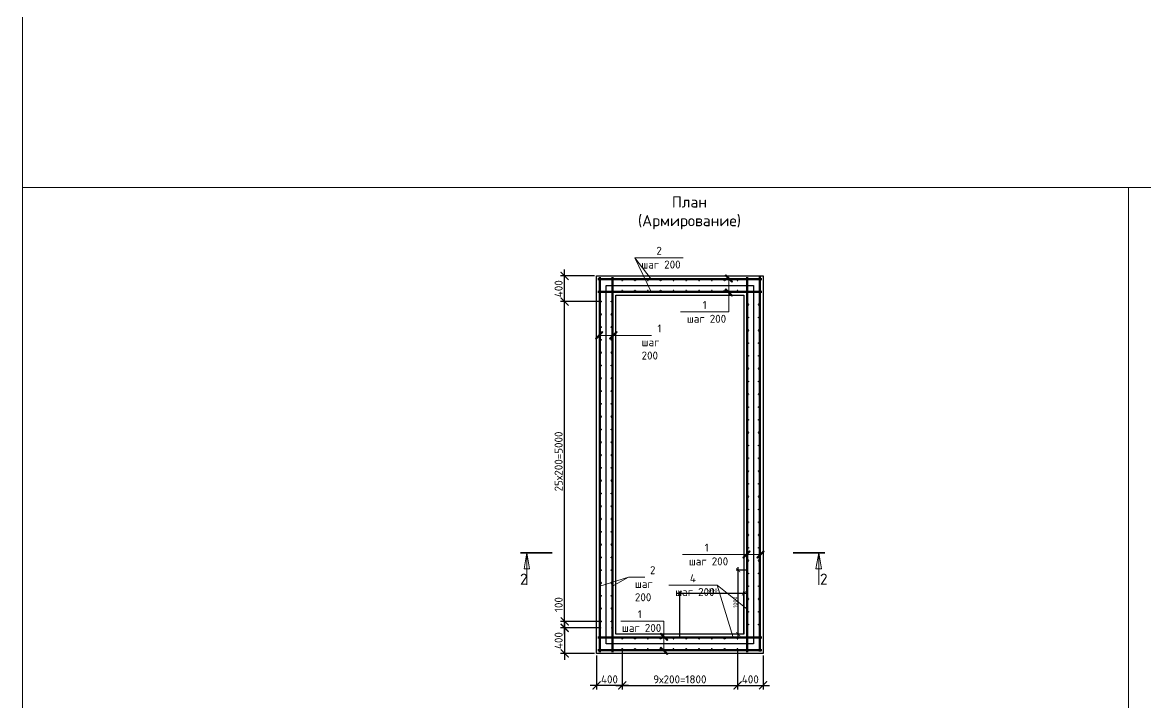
# Model space of a CAD drawing. Header units: millimetres. Extents: x 4549725 to 4654742, y -2132028 to -2073990.
# Drawn here: x 4596436 to 4613979, y -2120031 to -2109401 of the extents above; entities that cross this region are included whole.
import ezdxf

# ---------------------------------------------------------------- set-up
doc = ezdxf.new("R2010")
doc.units = ezdxf.units.MM
doc.layers.get('Defpoints').update_dxf_attribs({"color": 3})
for name, color, linetype, lineweight in [('арматура', 7, 'Continuous', 50), ('второстепенные', 7, 'Continuous', 25), ('выноски', 7, 'Continuous', 20), ('основная конструкция', 7, 'Continuous', 50), ('Текст', 7, 'Continuous', 18)]:
    doc.layers.add(name, color=color, linetype=linetype, lineweight=lineweight)
doc.layers.add('помощь', color=1, linetype='Continuous', lineweight=0, plot=False)
doc.layers.add('Размеры', color=7, linetype='Continuous')
doc.styles.add('ISOCPEUR', font='isocpeur.ttf')
doc.dimstyles.new('SPDS-ISOCUP', dxfattribs={"dimscale": 100, "dimtxt": 2.5, "dimasz": 2.5, "dimexe": 1.25, "dimexo": 0.625, "dimtad": 1, "dimdec": 0, "dimrnd": 0.001, "dimtxsty": 'ISOCPEUR', "dimblk": 'ARCHTICK', "dimcen": 2.5, "dimdle": 2, "dimadec": 0, "dimazin": 2, "dimtfac": 0.75, "dimtdec": 0, "dimtmove": 1, "dimatfit": 3, "dimfxl": 1, "dimtolj": 1, "dimarcsym": 1})

# ---------------------------------------------------------------- blocks, each defined once
blk = doc.blocks.new('_ArchTick')
at = {"color": 0, "linetype": 'ByBlock', "const_width": 0.15}
blk.add_lwpolyline([(-0.5, -0.5), (0.5, 0.5)], dxfattribs=at)
blk = doc.blocks.new('*D376')
at = {"layer": 'Defpoints', "color": 0, "ltscale": 10, "transparency": 16777216}
for p in [(4605405, -2119263), (4605805, -2119201), (4605405, -2119763)]:
    blk.add_point(p, dxfattribs=at)
at = {"layer": 'Размеры', "color": 0, "lineweight": -2, "ltscale": 10, "transparency": 16777216}
for p, q in [((4605405, -2119294), (4605405, -2119825)), ((4605805, -2119232), (4605805, -2119825)), ((4605905, -2119763), (4605305, -2119763))]:
    blk.add_line(p, q, dxfattribs=at)
at = {"layer": 'Размеры', "color": 0, "lineweight": -2, "ltscale": 10, "transparency": 16777216, "xscale": 125, "yscale": 125, "zscale": 125, "rotation": 180}
blk.add_blockref('_ArchTick', (4605405, -2119763), dxfattribs=at)
at = {"layer": 'Размеры', "color": 0, "lineweight": -2, "ltscale": 10, "transparency": 16777216, "xscale": 125, "yscale": 125, "zscale": 125}
blk.add_blockref('_ArchTick', (4605805, -2119763), dxfattribs=at)
at = {"layer": 'Размеры', "color": 0, "ltscale": 10, "transparency": 16777216, "insert": (4605605, -2119669), "char_height": 125, "attachment_point": 5, "style": 'ISOCPEUR'}
blk.add_mtext('\\A1;400', dxfattribs=at)
blk = doc.blocks.new('*D347')
at = {"layer": 'Defpoints', "color": 0, "ltscale": 10, "transparency": 16777216}
for p in [(4605805, -2119201), (4607605, -2119201), (4607605, -2119763)]:
    blk.add_point(p, dxfattribs=at)
at = {"layer": 'Размеры', "color": 0, "lineweight": -2, "ltscale": 10, "transparency": 16777216}
for p, q in [((4605805, -2119232), (4605805, -2119825)), ((4607605, -2119232), (4607605, -2119825)), ((4605705, -2119763), (4607705, -2119763))]:
    blk.add_line(p, q, dxfattribs=at)
at = {"layer": 'Размеры', "color": 0, "lineweight": -2, "ltscale": 10, "transparency": 16777216, "xscale": 125, "yscale": 125, "zscale": 125, "rotation": 180}
blk.add_blockref('_ArchTick', (4605805, -2119763), dxfattribs=at)
at = {"layer": 'Размеры', "color": 0, "lineweight": -2, "ltscale": 10, "transparency": 16777216, "xscale": 125, "yscale": 125, "zscale": 125}
blk.add_blockref('_ArchTick', (4607605, -2119763), dxfattribs=at)
at = {"layer": 'Размеры', "color": 0, "ltscale": 10, "transparency": 16777216, "insert": (4606705, -2119669), "char_height": 125, "attachment_point": 5, "style": 'ISOCPEUR'}
blk.add_mtext('\\A1;9х200=1800', dxfattribs=at)
blk = doc.blocks.new('*D348')
at = {"layer": 'Defpoints', "color": 0, "ltscale": 10, "transparency": 16777216}
for p in [(4605467, -2118863), (4604905, -2119263), (4605405, -2119263)]:
    blk.add_point(p, dxfattribs=at)
at = {"layer": 'Размеры', "color": 0, "lineweight": -2, "ltscale": 10, "transparency": 16777216}
for p, q in [((4604905, -2118763), (4604905, -2119363)), ((4605436, -2118863), (4604842, -2118863)), ((4605374, -2119263), (4604842, -2119263))]:
    blk.add_line(p, q, dxfattribs=at)
at = {"layer": 'Размеры', "color": 0, "lineweight": -2, "ltscale": 10, "transparency": 16777216, "xscale": 125, "yscale": 125, "zscale": 125}
for p, rotation in [((4604905, -2118863), 90), ((4604905, -2119263), 270)]:
    blk.add_blockref('_ArchTick', p, dxfattribs=dict(at, rotation=rotation))
at = {"layer": 'Размеры', "color": 0, "ltscale": 10, "transparency": 16777216, "insert": (4604811, -2119063), "char_height": 125, "attachment_point": 5, "rotation": 90, "style": 'ISOCPEUR'}
blk.add_mtext('\\A1;400', dxfattribs=at)
blk = doc.blocks.new('*D349')
at = {"layer": 'Defpoints', "color": 0, "ltscale": 10, "transparency": 16777216}
for p in [(4604905, -2113763), (4605467, -2113763), (4605467, -2118763)]:
    blk.add_point(p, dxfattribs=at)
at = {"layer": 'Размеры', "color": 0, "lineweight": -2, "ltscale": 10, "transparency": 16777216}
for p, q in [((4604905, -2118863), (4604905, -2113663)), ((4605436, -2113763), (4604842, -2113763)), ((4605436, -2118763), (4604842, -2118763))]:
    blk.add_line(p, q, dxfattribs=at)
at = {"layer": 'Размеры', "color": 0, "lineweight": -2, "ltscale": 10, "transparency": 16777216, "xscale": 125, "yscale": 125, "zscale": 125}
for p, rotation in [((4604905, -2113763), 90), ((4604905, -2118763), 270)]:
    blk.add_blockref('_ArchTick', p, dxfattribs=dict(at, rotation=rotation))
at = {"layer": 'Размеры', "color": 0, "ltscale": 10, "transparency": 16777216, "insert": (4604811, -2116263), "char_height": 125, "attachment_point": 5, "rotation": 90, "style": 'ISOCPEUR'}
blk.add_mtext('\\A1;25х200=5000', dxfattribs=at)
blk = doc.blocks.new('*D350')
at = {"layer": 'Defpoints', "color": 0, "ltscale": 10, "transparency": 16777216}
for p in [(4604905, -2113363), (4605405, -2113363), (4605467, -2113763)]:
    blk.add_point(p, dxfattribs=at)
at = {"layer": 'Размеры', "color": 0, "lineweight": -2, "ltscale": 10, "transparency": 16777216}
for p, q in [((4605374, -2113363), (4604842, -2113363)), ((4604905, -2113863), (4604905, -2113263)), ((4605436, -2113763), (4604842, -2113763))]:
    blk.add_line(p, q, dxfattribs=at)
at = {"layer": 'Размеры', "color": 0, "lineweight": -2, "ltscale": 10, "transparency": 16777216, "xscale": 125, "yscale": 125, "zscale": 125}
for p, rotation in [((4604905, -2113363), 90), ((4604905, -2113763), 270)]:
    blk.add_blockref('_ArchTick', p, dxfattribs=dict(at, rotation=rotation))
at = {"layer": 'Размеры', "color": 0, "ltscale": 10, "transparency": 16777216, "insert": (4604811, -2113563), "char_height": 125, "attachment_point": 5, "rotation": 90, "style": 'ISOCPEUR'}
blk.add_mtext('\\A1;400', dxfattribs=at)
blk = doc.blocks.new('*D377')
at = {"layer": 'Defpoints', "color": 0, "ltscale": 10, "transparency": 16777216}
for p in [(4607605, -2119201), (4608005, -2119263), (4608005, -2119763)]:
    blk.add_point(p, dxfattribs=at)
at = {"layer": 'Размеры', "color": 0, "lineweight": -2, "ltscale": 10, "transparency": 16777216}
for p, q in [((4607605, -2119232), (4607605, -2119825)), ((4608005, -2119294), (4608005, -2119825)), ((4607505, -2119763), (4608105, -2119763))]:
    blk.add_line(p, q, dxfattribs=at)
at = {"layer": 'Размеры', "color": 0, "lineweight": -2, "ltscale": 10, "transparency": 16777216, "xscale": 125, "yscale": 125, "zscale": 125, "rotation": 180}
blk.add_blockref('_ArchTick', (4607605, -2119763), dxfattribs=at)
at = {"layer": 'Размеры', "color": 0, "lineweight": -2, "ltscale": 10, "transparency": 16777216, "xscale": 125, "yscale": 125, "zscale": 125}
blk.add_blockref('_ArchTick', (4608005, -2119763), dxfattribs=at)
at = {"layer": 'Размеры', "color": 0, "ltscale": 10, "transparency": 16777216, "insert": (4607805, -2119669), "char_height": 125, "attachment_point": 5, "style": 'ISOCPEUR'}
blk.add_mtext('\\A1;400', dxfattribs=at)
blk = doc.blocks.new('*U301')
at = {"layer": 'арматура', "ltscale": 10}
blk.add_circle((0, 0), 6, dxfattribs=at)
blk = doc.blocks.new('*U302')
at = {"layer": 'основная конструкция', "color": 0, "linetype": 'ByBlock', "lineweight": -2, "transparency": 16777216}
for p in [(0, 0), (0, -200), (0, -400), (0, -600), (0, -800), (0, -1000), (0, -1200), (0, -1400), (0, -1600), (0, -1800), (0, -2000), (0, -2200), (0, -2400), (0, -2600), (0, -2800), (0, -3000), (0, -3200), (0, -3400), (0, -3600), (0, -3800), (0, -4000), (0, -4200), (0, -4400), (0, -4600), (0, -4800), (0, -5000)]:
    blk.add_blockref('*U301', p, dxfattribs=at)
blk = doc.blocks.new('*U303')
at = {"layer": 'арматура', "ltscale": 10}
blk.add_circle((0, 0), 6, dxfattribs=at)
blk = doc.blocks.new('*U304')
at = {"layer": 'основная конструкция', "color": 0, "linetype": 'ByBlock', "lineweight": -2, "transparency": 16777216}
for p in [(0, 0), (0, -200), (0, -400), (0, -600), (0, -800), (0, -1000), (0, -1200), (0, -1400), (0, -1600), (0, -1800), (0, -2000), (0, -2200), (0, -2400), (0, -2600), (0, -2800), (0, -3000), (0, -3200), (0, -3400), (0, -3600), (0, -3800), (0, -4000), (0, -4200), (0, -4400), (0, -4600), (0, -4800), (0, -5000)]:
    blk.add_blockref('*U303', p, dxfattribs=at)
blk = doc.blocks.new('*U305')
at = {"layer": 'арматура', "ltscale": 10}
blk.add_circle((0, 0), 6, dxfattribs=at)
blk = doc.blocks.new('*U306')
at = {"layer": 'основная конструкция', "color": 0, "linetype": 'ByBlock', "lineweight": -2, "transparency": 16777216}
for p in [(0, 0), (0, -200), (0, -400), (0, -600), (0, -800), (0, -1000), (0, -1200), (0, -1400), (0, -1600), (0, -1800), (0, -2000), (0, -2200), (0, -2400), (0, -2600), (0, -2800), (0, -3000), (0, -3200), (0, -3400), (0, -3600), (0, -3800), (0, -4000), (0, -4200), (0, -4400), (0, -4600), (0, -4800), (0, -5000)]:
    blk.add_blockref('*U305', p, dxfattribs=at)
blk = doc.blocks.new('*U307')
at = {"layer": 'арматура', "ltscale": 10}
blk.add_circle((0, 0), 6, dxfattribs=at)
blk = doc.blocks.new('*U308')
at = {"layer": 'основная конструкция', "color": 0, "linetype": 'ByBlock', "lineweight": -2, "transparency": 16777216}
for p in [(0, 0), (0, -200), (0, -400), (0, -600), (0, -800), (0, -1000), (0, -1200), (0, -1400), (0, -1600), (0, -1800), (0, -2000), (0, -2200), (0, -2400), (0, -2600), (0, -2800), (0, -3000), (0, -3200), (0, -3400), (0, -3600), (0, -3800), (0, -4000), (0, -4200), (0, -4400), (0, -4600), (0, -4800), (0, -5000)]:
    blk.add_blockref('*U307', p, dxfattribs=at)
blk = doc.blocks.new('*U319')
at = {"layer": 'арматура', "ltscale": 10}
blk.add_circle((0, 0), 6, dxfattribs=at)
blk = doc.blocks.new('*U320')
at = {"layer": 'основная конструкция', "color": 0, "linetype": 'ByBlock', "lineweight": -2, "transparency": 16777216}
for p in [(0, 0), (200, 0), (400, 0), (600, 0), (800, 0), (1000, 0), (1200, 0), (1400, 0), (1600, 0), (1800, 0)]:
    blk.add_blockref('*U319', p, dxfattribs=at)
blk = doc.blocks.new('*U321')
at = {"layer": 'арматура', "ltscale": 10}
blk.add_circle((0, 0), 6, dxfattribs=at)
blk = doc.blocks.new('*U322')
at = {"layer": 'основная конструкция', "color": 0, "linetype": 'ByBlock', "lineweight": -2, "transparency": 16777216}
for p in [(0, 0), (200, 0), (400, 0), (600, 0), (800, 0), (1000, 0), (1200, 0), (1400, 0), (1600, 0), (1800, 0)]:
    blk.add_blockref('*U321', p, dxfattribs=at)
blk = doc.blocks.new('*U315')
at = {"layer": 'арматура', "ltscale": 10}
blk.add_circle((0, 0), 6, dxfattribs=at)
blk = doc.blocks.new('*U316')
at = {"layer": 'основная конструкция', "color": 0, "linetype": 'ByBlock', "lineweight": -2, "transparency": 16777216}
for p in [(0, 0), (200, 0), (400, 0), (600, 0), (800, 0), (1000, 0), (1200, 0), (1400, 0), (1600, 0), (1800, 0)]:
    blk.add_blockref('*U315', p, dxfattribs=at)
blk = doc.blocks.new('*U317')
at = {"layer": 'арматура', "ltscale": 10}
blk.add_circle((0, 0), 6, dxfattribs=at)
blk = doc.blocks.new('*U318')
at = {"layer": 'основная конструкция', "color": 0, "linetype": 'ByBlock', "lineweight": -2, "transparency": 16777216}
for p in [(0, 0), (200, 0), (400, 0), (600, 0), (800, 0), (1000, 0), (1200, 0), (1400, 0), (1600, 0), (1800, 0)]:
    blk.add_blockref('*U317', p, dxfattribs=at)
blk = doc.blocks.new('*D355')
at = {"layer": 'Defpoints', "color": 0, "transparency": 16777216}
for p in [(4606705, -2118327), (4607705, -2118963), (4606705, -2119013)]:
    blk.add_point(p, dxfattribs=at)
at = {"layer": 'помощь', "color": 0, "lineweight": -2, "transparency": 16777216}
for p, q in [((4607755, -2118327), (4606655, -2118327)), ((4606705, -2118997), (4606705, -2118296)), ((4607705, -2118947), (4607705, -2118296))]:
    blk.add_line(p, q, dxfattribs=at)
at = {"layer": 'помощь', "color": 0, "lineweight": -2, "transparency": 16777216, "xscale": 62.5, "yscale": 62.5, "zscale": 62.5, "rotation": 180}
blk.add_blockref('_ArchTick', (4606705, -2118327), dxfattribs=at)
at = {"layer": 'помощь', "color": 0, "lineweight": -2, "transparency": 16777216, "xscale": 62.5, "yscale": 62.5, "zscale": 62.5}
blk.add_blockref('_ArchTick', (4607705, -2118327), dxfattribs=at)
at = {"layer": 'помощь', "color": 0, "transparency": 16777216, "insert": (4607205, -2118280), "char_height": 62.5, "attachment_point": 5, "style": 'ISOCPEUR'}
blk.add_mtext('\\A1;1000', dxfattribs=at)
blk = doc.blocks.new('*D357')
at = {"layer": 'Defpoints', "color": 0, "transparency": 16777216}
for p in [(4607617, -2117963), (4607755, -2117963), (4607705, -2118963)]:
    blk.add_point(p, dxfattribs=at)
at = {"layer": 'помощь', "color": 0, "lineweight": -2, "transparency": 16777216}
for p, q in [((4607617, -2119013), (4607617, -2117913)), ((4607739, -2117963), (4607586, -2117963)), ((4607689, -2118963), (4607586, -2118963))]:
    blk.add_line(p, q, dxfattribs=at)
at = {"layer": 'помощь', "color": 0, "lineweight": -2, "transparency": 16777216, "xscale": 62.5, "yscale": 62.5, "zscale": 62.5}
for p, rotation in [((4607617, -2117963), 90), ((4607617, -2118963), 270)]:
    blk.add_blockref('_ArchTick', p, dxfattribs=dict(at, rotation=rotation))
at = {"layer": 'помощь', "color": 0, "transparency": 16777216, "insert": (4607570, -2118463), "char_height": 62.5, "attachment_point": 5, "rotation": 90, "style": 'ISOCPEUR'}
blk.add_mtext('\\A1;1000', dxfattribs=at)
blk = doc.blocks.new('*D380')
at = {"layer": 'Defpoints', "color": 0, "ltscale": 10, "transparency": 16777216}
for p in [(4604905, -2118763), (4605467, -2118763), (4605467, -2118863)]:
    blk.add_point(p, dxfattribs=at)
at = {"layer": 'Размеры', "color": 0, "lineweight": -2, "ltscale": 10, "transparency": 16777216}
for p, q in [((4604905, -2118763), (4604905, -2118363)), ((4605436, -2118763), (4604842, -2118763)), ((4604905, -2118963), (4604905, -2118763)), ((4605436, -2118863), (4604842, -2118863))]:
    blk.add_line(p, q, dxfattribs=at)
at = {"layer": 'Размеры', "color": 0, "lineweight": -2, "ltscale": 10, "transparency": 16777216, "xscale": 125, "yscale": 125, "zscale": 125}
for p, rotation in [((4604905, -2118763), 90), ((4604905, -2118863), 270)]:
    blk.add_blockref('_ArchTick', p, dxfattribs=dict(at, rotation=rotation))
at = {"layer": 'Размеры', "color": 0, "ltscale": 10, "transparency": 16777216, "insert": (4604811, -2118500), "char_height": 125, "attachment_point": 5, "rotation": 90, "style": 'ISOCPEUR'}
blk.add_mtext('\\A1;100', dxfattribs=at)

msp = doc.modelspace()

# ---------------------------------------------------------------- linework, layer by layer
at = {"layer": 'Defpoints', "ltscale": 10}
msp.add_lwpolyline([(4605554.9, -2113513), (4607854.9, -2113513), (4607854.9, -2119113), (4605554.9, -2119113)], close=True, dxfattribs=at)
at = {"layer": 'арматура', "ltscale": 10}
for points in [[(4607954.9, -2113373), (4607954.9, -2119233)], [(4605424.9, -2113413), (4607984.9, -2113413)], [(4605454.9, -2113383), (4605454.9, -2119243)], [(4605654.9, -2113383), (4605654.9, -2119243)], [(4607754.9, -2113383), (4607754.9, -2119243)], [(4605424.9, -2113613), (4607984.9, -2113613)], [(4605424.9, -2119013), (4607984.9, -2119013)], [(4605424.9, -2119213), (4607984.9, -2119213)]]:
    msp.add_lwpolyline(points, dxfattribs=at)
at = {"layer": 'второстепенные', "ltscale": 10}
for points in [[(4605404.9, -2113363), (4608004.9, -2113363), (4608004.9, -2119263), (4605404.9, -2119263)], [(4605704.9, -2113663), (4607704.9, -2113663), (4607704.9, -2118963), (4605704.9, -2118963)]]:
    msp.add_lwpolyline(points, close=True, dxfattribs=at)
at = {"layer": 'выноски', "linetype": 'Continuous'}
for p, q in [((4606003.7, -2113077.9), (4606759.1, -2113077.9)), ((4606254.9, -2113613), (4606003.7, -2113077.9)), ((4606254.9, -2113413), (4606003.7, -2113077.9)), ((4607470.2, -2113403), (4607470.2, -2113925.5)), ((4607470.2, -2113623), (4607470.2, -2113925.5)), ((4607470.2, -2113623), (4607470.2, -2113925.5)), ((4607470.2, -2113925.5), (4606714.9, -2113925.5)), ((4605444.9, -2114292), (4606008.2, -2114292)), ((4605664.9, -2114292), (4606008.2, -2114292)), ((4605664.9, -2114292), (4606008.2, -2114292)), ((4606008.2, -2114292), (4606263.5, -2114292)), ((4604314.5, -2117689.5), (4604314.5, -2118189.5)), ((4604314.5, -2117689.5), (4604314.5, -2118189.5)), ((4607501.6, -2117717.1), (4606746.3, -2117717.1)), ((4607744.9, -2117717.1), (4607501.6, -2117717.1)), ((4607964.9, -2117717.1), (4607501.6, -2117717.1)), ((4607744.9, -2117717.1), (4607501.6, -2117717.1)), ((4608873.2, -2117689.5), (4608873.2, -2118189.5)), ((4608873.2, -2117689.5), (4608873.2, -2118189.5)), ((4605454.9, -2118213), (4605903.7, -2118070.1)), ((4605654.9, -2118213), (4605903.7, -2118070.1)), ((4605903.7, -2118070.1), (4606159.1, -2118070.1)), ((4607288.9, -2118195.9), (4606533.6, -2118195.9)), ((4607537.8, -2119013), (4607288.9, -2118195.9)), ((4607754.9, -2118573), (4607288.9, -2118195.9)), ((4606456.4, -2118757.9), (4605781.3, -2118757.9)), ((4606456.4, -2119223), (4606456.4, -2118757.9)), ((4606456.4, -2119003), (4606456.4, -2118757.9))]:
    msp.add_line(p, q, dxfattribs=at)
for points in [[(4607422.5, -2113344.6), (4607411.9, -2113355.2), (4607517.9, -2113461.3), (4607528.5, -2113450.7)], [(4607422.5, -2113564.6), (4607411.9, -2113575.2), (4607517.9, -2113681.3), (4607528.5, -2113670.7)], [(4605386.6, -2114339.8), (4605397.2, -2114350.4), (4605503.2, -2114244.3), (4605492.6, -2114233.7)], [(4605606.6, -2114339.8), (4605617.2, -2114350.4), (4605723.2, -2114244.3), (4605712.6, -2114233.7)], [(4604270.4, -2117939.5), (4604314.5, -2117689.5), (4604358.6, -2117939.5)], [(4604270.4, -2117939.5), (4604314.5, -2117689.5), (4604358.6, -2117939.5)], [(4607803.2, -2117669.4), (4607792.6, -2117658.8), (4607686.6, -2117764.9), (4607697.2, -2117775.5)], [(4608023.2, -2117669.4), (4608012.6, -2117658.8), (4607906.6, -2117764.9), (4607917.2, -2117775.5)], [(4608829.1, -2117939.5), (4608873.2, -2117689.5), (4608917.3, -2117939.5)], [(4608829.1, -2117939.5), (4608873.2, -2117689.5), (4608917.3, -2117939.5)], [(4606504.1, -2119061.3), (4606514.8, -2119050.7), (4606408.7, -2118944.6), (4606398.1, -2118955.2)], [(4606504.1, -2119281.3), (4606514.8, -2119270.7), (4606408.7, -2119164.6), (4606398.1, -2119175.2)]]:
    msp.add_lwpolyline(points, close=True, dxfattribs=at)
at = {"layer": 'выноски', "linetype": 'Continuous', "const_width": 25}
for points in [[(4604714.5, -2117689.5), (4604214.5, -2117689.5)], [(4604714.5, -2117689.5), (4604214.5, -2117689.5)], [(4608973.2, -2117689.5), (4608473.2, -2117689.5)], [(4608973.2, -2117689.5), (4608473.2, -2117689.5)]]:
    msp.add_lwpolyline(points, dxfattribs=at)
at = {"layer": 'основная конструкция', "color": 4, "ltscale": 100}
for points in [[(4607754.9, -2117963), (4607754.9, -2119183, 0.4142136), (4607784.9, -2119213), (4607924.9, -2119213, 0.4142136), (4607954.9, -2119183), (4607954.9, -2117963)], [(4606704.9, -2119213), (4607924.9, -2119213, 0.4142136), (4607954.9, -2119183), (4607954.9, -2119043, 0.4142136), (4607924.9, -2119013), (4606704.9, -2119013)]]:
    msp.add_lwpolyline(points, format="xyb", dxfattribs=at)
at = {"layer": 'помощь'}
for points in [[(4596436.1, -2089955), (4623249.6, -2089955), (4623249.6, -2111978.9), (4596436.1, -2111978.9)], [(4596436.1, -2111978.9), (4613710.8, -2111978.9), (4613710.8, -2129330.6), (4596436.1, -2129330.6)]]:
    msp.add_lwpolyline(points, close=True, dxfattribs=at)
for centre in [(4605466.9, -2113425), (4605642.9, -2113425), (4607766.9, -2113425), (4607942.9, -2113425), (4605466.9, -2113601), (4605642.9, -2113601), (4607766.9, -2113601), (4607942.9, -2113601), (4605466.9, -2118863), (4605642.9, -2118863), (4605466.9, -2119025), (4605642.9, -2119025), (4607766.9, -2119025), (4607942.9, -2119025), (4605466.9, -2119201), (4605642.9, -2119201), (4607766.9, -2119201), (4607942.9, -2119201)]:
    msp.add_circle(centre, 6, dxfattribs=at)

# ---------------------------------------------------------------- block references
at = {"layer": 'основная конструкция'}
for name, p in [('*U316', (4605804.9, -2113425)), ('*U318', (4605804.9, -2113601)), ('*U302', (4605466.9, -2113763)), ('*U304', (4605642.9, -2113763)), ('*U306', (4607766.9, -2113813)), ('*U308', (4607942.9, -2113813)), ('*U320', (4605804.9, -2119025)), ('*U322', (4605804.9, -2119201))]:
    msp.add_blockref(name, p, dxfattribs=at)

# ---------------------------------------------------------------- texts
at = {"layer": 'выноски', "linetype": 'Continuous', "attachment_point": 1, "style": 'ISOCPEUR'}
for s, insert, char_height, width in [('\\f|b0|i0|c0|p34;\\W1.0000000000;\\T1.0000000000;\\o\\l2', (4606337.6, -2112907.9), 125, 238.095), ('\\f|b0|i0|c0|p34;\\W1.0000000000;\\T1.0000000000;\\o\\lшаг 200', (4606102.6, -2113122.9), 125, 946.429), ('\\f|b0|i0|c0|p34;\\W1.0000000000;\\T1.0000000000;\\o\\l1', (4607061.3, -2113755.5), 125, 184.524), ('\\f|b0|i0|c0|p34;\\W1.0000000000;\\T1.0000000000;\\o\\lшаг 200', (4606813.7, -2113970.5), 125, 946.429), ('\\f|b0|i0|c0|p34;\\W1.0000000000;\\T1.0000000000;\\o\\l1', (4606354.6, -2114122), 125, 184.524), ('\\f|b0|i0|c0|p34;\\W1.0000000000;\\T1.0000000000;\\o\\lшаг 200', (4606107, -2114337), 125, 446.429), ('\\f|b0|i0|c0|p34;\\W1.0000000000;\\T1.0000000000;\\o\\l1', (4607092.7, -2117547.1), 125, 184.524), ('\\f|b0|i0|c0|p34;\\W1.0000000000;\\T1.0000000000;\\o\\lшаг 200', (4606845.1, -2117762.1), 125, 946.429), ('\\f|b0|i0|c0|p34;\\W1.0000000000;\\T1.0000000000;\\o\\l2', (4606237.6, -2117900.1), 125, 238.095), ('\\fISOCPEUR|b0|i0|c0|p34;\\W1.0000000000;\\T1.0000000000;\\o\\l2', (4604207.1, -2118015.1), 175, 192.5), ('\\fISOCPEUR|b0|i0|c0|p34;\\W1.0000000000;\\T1.0000000000;\\o\\l2', (4604207.1, -2118015.1), 175, 192.5), ('\\f|b0|i0|c0|p34;\\W1.0000000000;\\T1.0000000000;\\o\\l4', (4606861.3, -2118025.9), 125, 244.048), ('\\fISOCPEUR|b0|i0|c0|p34;\\W1.0000000000;\\T1.0000000000;\\o\\l2', (4608893.1, -2118015.1), 175, 192.5), ('\\fISOCPEUR|b0|i0|c0|p34;\\W1.0000000000;\\T1.0000000000;\\o\\l2', (4608893.1, -2118015.1), 175, 192.5), ('\\f|b0|i0|c0|p34;\\W1.0000000000;\\T1.0000000000;\\o\\lшаг 200', (4606002.6, -2118115.1), 125, 446.429), ('\\f|b0|i0|c0|p34;\\W1.0000000000;\\T1.0000000000;\\o\\lшаг 200', (4606632.4, -2118240.9), 125, 946.429), ('\\f|b0|i0|c0|p34;\\W1.0000000000;\\T1.0000000000;\\o\\l1', (4606047.5, -2118587.9), 125, 184.524), ('\\f|b0|i0|c0|p34;\\W1.0000000000;\\T1.0000000000;\\o\\lшаг 200', (4605799.9, -2118802.9), 125, 761.275)]:
    msp.add_mtext(s, dxfattribs=dict(at, insert=insert, char_height=char_height, width=width))
at = {"layer": 'Текст', "insert": (4606854.9, -2112376.9), "char_height": 175, "width": 3644.964, "attachment_point": 5, "style": 'ISOCPEUR'}
msp.add_mtext('\\pxt9;План\\P(Армирование)', dxfattribs=at)

# ---------------------------------------------------------------- dimensions: what is measured, and where the dimension line sits
at = {"layer": 'помощь'}
dim = msp.add_linear_dim(base=(4607617.1, -2117963), p1=(4607704.9, -2118963), p2=(4607754.9, -2117963), angle=90, dimstyle='SPDS-ISOCUP', override={"dimscale": 25}, dxfattribs=at)
dim.commit()
dim.dimension.update_dxf_attribs({"geometry": '*D357', "text_midpoint": (4607570.2, -2118463)})
dim = msp.add_linear_dim(base=(4606704.9, -2118327.2), p1=(4607704.9, -2118963), p2=(4606704.9, -2119013), dimstyle='SPDS-ISOCUP', override={"dimscale": 25}, dxfattribs=at)
dim.commit()
dim.dimension.update_dxf_attribs({"geometry": '*D355', "text_midpoint": (4607204.9, -2118280.3)})
at = {"layer": 'Размеры', "ltscale": 10}
for base, p1, p2, picture, middle in [((4604904.9, -2113363), (4605466.9, -2113763), (4605404.9, -2113363), '*D350', (4604811.1, -2113563)), ((4604904.9, -2118763), (4605466.9, -2118863), (4605466.9, -2118763), '*D380', (4604811.1, -2118500.5)), ((4604904.9, -2119263), (4605466.9, -2118863), (4605404.9, -2119263), '*D348', (4604811.1, -2119063))]:
    dim = msp.add_linear_dim(base=base, p1=p1, p2=p2, angle=90, dimstyle='SPDS-ISOCUP', override={"dimscale": 50, "dimtmove": 0}, dxfattribs=at)
    dim.commit()
    dim.dimension.update_dxf_attribs({"geometry": picture, "text_midpoint": middle})
dim = msp.add_linear_dim(base=(4604904.9, -2113763), p1=(4605466.9, -2118763), p2=(4605466.9, -2113763), angle=90, text='25х200=<>', dimstyle='SPDS-ISOCUP', override={"dimscale": 50, "dimtmove": 0}, dxfattribs=at)
dim.commit()
dim.dimension.update_dxf_attribs({"geometry": '*D349', "text_midpoint": (4604811.1, -2116263)})
for base, p1, p2, picture, middle in [((4605404.9, -2119763), (4605804.9, -2119201), (4605404.9, -2119263), '*D376', (4605604.9, -2119669.2)), ((4608004.9, -2119763), (4607604.9, -2119201), (4608004.9, -2119263), '*D377', (4607804.9, -2119669.2))]:
    dim = msp.add_linear_dim(base=base, p1=p1, p2=p2, dimstyle='SPDS-ISOCUP', override={"dimscale": 50, "dimtmove": 0}, dxfattribs=at)
    dim.commit()
    dim.dimension.update_dxf_attribs({"geometry": picture, "text_midpoint": middle})
dim = msp.add_linear_dim(base=(4607604.9, -2119763), p1=(4605804.9, -2119201), p2=(4607604.9, -2119201), text='9х200=<>', dimstyle='SPDS-ISOCUP', override={"dimscale": 50, "dimtmove": 0}, dxfattribs=at)
dim.commit()
dim.dimension.update_dxf_attribs({"geometry": '*D347', "text_midpoint": (4606704.9, -2119669.2)})

doc.saveas('drawing.dxf')
